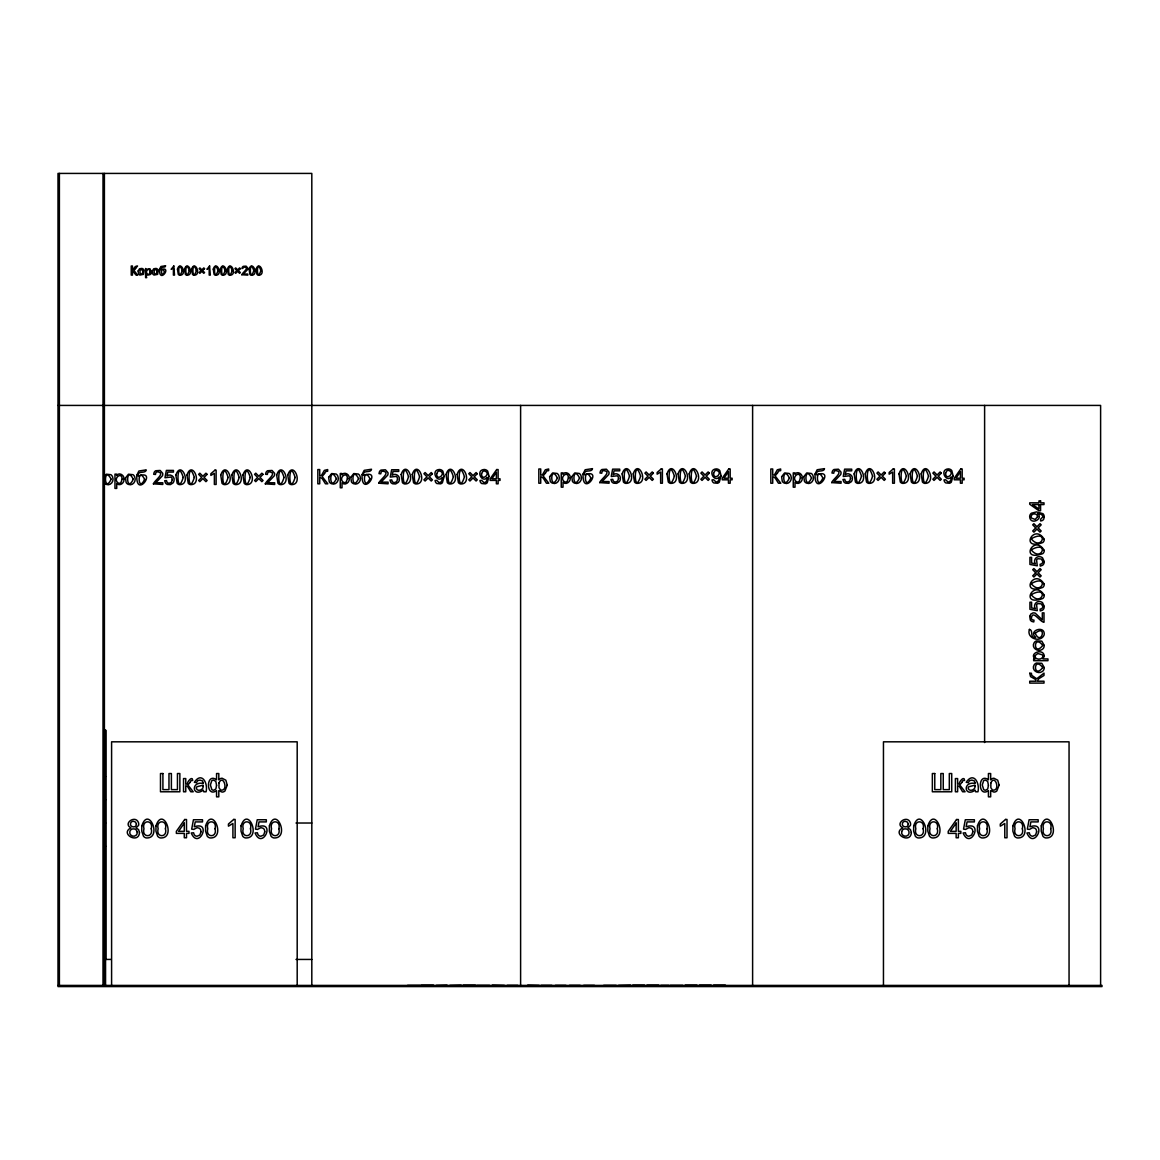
<?xml version="1.0" encoding="UTF-8"?>
<svg xmlns="http://www.w3.org/2000/svg" width="1160" height="1160" viewBox="0 0 1160 1160"><rect width="100%" height="100%" fill="white"/><g stroke="black" fill="none" stroke-linecap="round" stroke-linejoin="round"><path stroke-width="1.5" d="M103.646 476.803L106.314 474.193L110.853 474.686A4.51 4.51 0 0 1 112.593 476.963C114.391 481.066 110.635 486.272 106.125 484.358A4.336 4.336 0 0 1 103.994 482.531M58 405.42L1100.608 405.42L1100.608 985.42M104.4 730.22L105.56 730.22L105.56 985.42M104.4 776.62L105.56 776.62M104.4 799.82L105.56 799.82M104.4 823.02L105.56 823.02M296.003 823.02L311.808 823.02M104.4 846.22L105.56 846.22M104.4 959.436L105.56 959.436M111.113 959.436L105.792 959.436L105.792 730.22M296.003 959.436L311.808 959.436M421.211 985.188L433.593 985.188M447.093 985.188L436.233 985.42M461.245 985.188L449.761 985.42M463.101 985.188L475.498 985.188M492.232 985.188L504.411 985.42M527.655 985.188L539.168 985.42M630.62 985.188L618.526 985.42M632.693 985.188L644.597 985.188M646.874 985.188L658.779 985.188M685.154 985.188L697.058 985.188M699.335 985.188L711.24 985.188M713.516 985.188L725.406 985.188M58 985.42L1102 985.42L1102 986.58L58 986.58L58 173.42L311.808 173.42L311.808 985.42M137.112 831.792L137.126 833.33A3.422 3.422 0 0 1 136.141 835.2C133.704 837.723 128.919 835.258 129.819 831.749A3.466 3.466 0 0 1 132.631 828.936L134.183 828.907A3.582 3.582 0 0 1 137.112 831.807M1069.056 985.42L1069.056 741.82L883.456 741.82L883.456 985.42M984.608 405.42L984.608 742.545M752.608 405.42L752.608 985.42M682.863 985.42L670.248 985.42M669.015 985.42L660.794 985.42M616.236 985.42L603.606 985.42M594.514 985.42L583.639 985.42M580.261 985.42L569.4 985.42M566.022 985.42L555.336 985.42M551.942 985.42L541.082 985.42M520.608 405.42L520.608 985.42M517.882 985.42L507.181 985.42M489.622 985.42L476.731 985.42M420.268 985.42L407.508 985.42M297.192 985.42L297.192 741.82L111.592 741.82L111.592 985.42M104.4 173.42L104.4 985.42M103.008 173.42L103.008 985.42M59.392 173.42L59.392 985.42M1029.413 629.401C1026.165 638.667 1040.969 643.176 1044.174 634.839C1045.45 624.761 1027.601 630.46 1035.633 637.449C1029.37 638.624 1033.778 630.054 1029.413 629.401M1029.746 673.264L1030.559 676.613L1035.474 679.398L1035.982 681.21L1029.732 681.21L1029.732 683.095L1044 683.095L1044 681.21L1037.315 681.21L1038.765 678.76L1044 675.468L1044 673.134L1036.707 678.788L1031.791 675.366L1031.385 673.264L1029.746 673.264M203.145 782.812L203.131 783.391C190.429 781.101 192.458 797.833 203.319 790.148L203.768 791.787L206.103 791.787C208.133 782.855 201.608 771.269 194.314 782.333L196.504 782.637L197.62 780.665L199.955 780.114L202.507 780.883L203.145 782.812M975.009 782.812L974.994 783.391C962.292 781.101 964.322 797.833 975.183 790.148L975.633 791.787L977.967 791.787C979.997 782.855 973.472 771.269 966.178 782.333L968.368 782.637L969.485 780.665L971.819 780.114L974.371 780.883L975.009 782.812M151.25 828.762C153.772 837.955 141.433 837.969 143.956 828.762C141.418 819.453 153.772 819.598 151.25 828.762M182.192 270.628C177.596 284.838 177.625 256.389 182.192 270.628M165.43 828.762C167.953 837.955 155.614 837.969 158.137 828.762C155.6 819.453 167.939 819.598 165.43 828.762M189.283 270.628C184.686 284.838 184.715 256.389 189.283 270.628M183.237 477.441C176.204 499.815 176.248 455.053 183.237 477.441M196.359 270.628C191.762 284.838 191.806 256.389 196.359 270.628M194.314 477.441C187.282 499.815 187.325 455.053 194.314 477.441M217.993 270.628C213.396 284.838 213.425 256.389 217.993 270.628M225.083 270.628C220.487 284.838 220.516 256.389 225.083 270.628M232.16 270.628C227.563 284.838 227.606 256.389 232.16 270.628M215.049 828.762C217.573 837.955 205.233 837.969 207.756 828.762C205.219 819.453 217.558 819.598 215.049 828.762M228.1 477.441C221.067 499.815 221.111 455.053 228.1 477.441M239.177 477.441C232.145 499.815 232.188 455.053 239.177 477.441M253.793 270.628C249.197 284.838 249.226 256.389 253.793 270.628M250.255 477.441C243.223 499.815 243.267 455.053 250.255 477.441M260.884 270.628C256.287 284.838 256.317 256.389 260.884 270.628M250.487 828.762C253.011 837.955 240.671 837.969 243.194 828.762C240.656 819.453 252.996 819.598 250.487 828.762M284.04 477.441C277.008 499.815 277.051 455.053 284.04 477.441M278.849 828.762C281.358 837.955 269.019 837.969 271.541 828.762C269.004 819.453 281.358 819.598 278.849 828.762M295.118 477.441C288.086 499.815 288.13 455.053 295.118 477.441M408.523 476.789C401.49 499.162 401.534 454.401 408.523 476.789M419.601 476.789C412.568 499.162 412.612 454.401 419.601 476.789M453.386 476.789C446.353 499.162 446.397 454.401 453.386 476.789M464.464 476.789C457.432 499.162 457.475 454.401 464.464 476.789M629.517 476.195C622.485 498.568 622.529 453.807 629.517 476.195M640.596 476.195C633.548 498.568 633.606 453.807 640.596 476.195M674.38 476.195C667.333 498.568 667.391 453.807 674.38 476.195M685.444 476.195C678.411 498.568 678.47 453.807 685.444 476.195M696.522 476.195C689.49 498.568 689.548 453.807 696.522 476.195M861.517 476.195C854.485 498.568 854.529 453.807 861.517 476.195M872.595 476.195C865.548 498.568 865.606 453.807 872.595 476.195M906.38 476.195C899.333 498.568 899.391 453.807 906.38 476.195M917.444 476.195C910.411 498.568 910.469 453.807 917.444 476.195M928.522 476.195C921.489 498.568 921.547 453.807 928.522 476.195M923.113 828.762C925.636 837.955 913.297 837.969 915.82 828.762C913.283 819.453 925.636 819.598 923.113 828.762M937.294 828.762C939.817 837.955 927.478 837.969 930.001 828.762C927.463 819.453 939.803 819.598 937.294 828.762M986.913 828.762C989.437 837.955 977.097 837.969 979.62 828.762C977.082 819.453 989.422 819.598 986.913 828.762M1022.351 828.762C1024.874 837.955 1012.535 837.969 1015.058 828.762C1012.52 819.453 1024.86 819.598 1022.351 828.762M1050.714 828.762C1053.222 837.955 1040.882 837.969 1043.406 828.762C1040.868 819.453 1053.222 819.598 1050.714 828.762M136.793 475.252C135.85 500.033 158.209 468.712 138.2 476.108C137.025 469.843 145.594 474.251 146.247 469.887L138.881 471.003L136.793 475.252M159.543 269.221C158.949 285.084 173.26 265.046 160.457 269.773L161.428 267.394L165.039 266.93L165.604 265.785L160.892 266.495L159.543 269.221M362.079 474.599C361.151 499.38 383.51 468.06 363.486 475.455C362.312 469.205 370.881 473.599 371.534 469.235L364.168 470.351L362.079 474.599M583.059 474.005C582.132 498.786 604.49 467.465 584.48 474.861C583.306 468.611 591.861 473.004 592.514 468.64L585.148 469.757L583.059 474.005M815.059 474.005C814.131 498.786 836.49 467.465 816.481 474.861C815.306 468.611 823.861 473.004 824.514 468.64L817.147 469.757L815.059 474.005M122.148 479.211L120.886 482.705A2.421 2.421 0 0 1 119.321 483.256A2.392 2.392 0 0 1 117.798 482.72C112.679 478.355 122.061 471.076 122.148 479.211M150.176 271.759L149.379 273.992A1.552 1.552 0 0 1 147.407 274.007C144.101 271.223 150.118 266.539 150.176 271.759M347.449 478.572L346.173 482.052A2.421 2.421 0 0 1 343.099 482.067C337.951 477.732 347.348 470.423 347.449 478.572M568.429 477.978L567.167 481.458A2.421 2.421 0 0 1 564.079 481.473C558.932 477.137 568.342 469.829 568.429 477.978M800.429 477.978L799.167 481.458A2.421 2.421 0 0 1 796.079 481.473C790.932 477.137 800.342 469.829 800.429 477.978M111.128 479.239C103.791 494.667 103.457 464.116 111.128 479.239M143.129 271.774C139.041 280.314 138.838 263.421 143.129 271.774M133.284 479.239C125.947 494.667 125.613 464.116 133.284 479.239M157.31 271.774C153.221 280.314 153.018 263.421 157.31 271.774M141.825 825.833L141.766 831.154L143.463 836.186A4.829 4.829 0 0 0 146.349 837.955C162.675 838.636 148.567 805.272 141.825 825.833M177.465 269.163L178.292 274.325A2.407 2.407 0 0 0 179.742 275.224C187.949 275.471 180.467 259.332 177.465 269.163M184.556 269.163L185.382 274.325A2.407 2.407 0 0 0 186.832 275.224C195.039 275.471 187.557 259.332 184.556 269.163M156.006 825.833L155.947 831.154L157.629 836.186A4.829 4.829 0 0 0 160.529 837.955C176.856 838.636 162.748 805.272 156.006 825.833M175.87 475.15L177.147 483.227A3.77 3.77 0 0 0 179.409 484.619C192.168 485.155 181.134 459.084 175.87 475.15M191.646 269.163L192.473 274.325A2.407 2.407 0 0 0 193.923 275.224C202.13 275.471 194.648 259.332 191.646 269.163M186.948 475.15L188.225 483.227A3.77 3.77 0 0 0 190.487 484.619C203.246 485.155 192.212 459.084 186.948 475.15M213.266 269.163L214.093 274.325A2.407 2.407 0 0 0 215.542 275.224C223.749 275.471 216.268 259.332 213.266 269.163M220.356 269.163L221.183 274.325A2.407 2.407 0 0 0 222.633 275.224C230.84 275.471 223.358 259.332 220.356 269.163M227.447 269.163L228.274 274.325A2.407 2.407 0 0 0 229.724 275.224C237.93 275.471 230.448 259.332 227.447 269.163M220.733 475.15L222.01 483.227A3.77 3.77 0 0 0 224.271 484.619C237.031 485.155 225.997 459.084 220.733 475.15M205.61 825.833L205.567 831.154L207.249 836.186A4.829 4.829 0 0 0 210.149 837.955C226.475 838.636 212.367 805.272 205.61 825.833M231.811 475.15L233.088 483.227A3.77 3.77 0 0 0 235.35 484.619C248.11 485.155 237.075 459.084 231.811 475.15M249.067 269.163L249.893 274.325A2.407 2.407 0 0 0 251.343 275.224C259.55 275.471 252.068 259.332 249.067 269.163M242.889 475.15L244.165 483.227A3.77 3.77 0 0 0 246.427 484.619C259.173 485.155 248.153 459.084 242.889 475.15M256.157 269.163L256.983 274.325A2.407 2.407 0 0 0 258.433 275.224C266.64 275.471 259.159 259.332 256.157 269.163M241.062 825.833L241.005 831.154L242.701 836.186A4.829 4.829 0 0 0 245.587 837.955C261.913 838.636 247.805 805.272 241.062 825.833M276.675 475.15L277.95 483.227A3.77 3.77 0 0 0 280.212 484.619C292.958 485.155 281.938 459.084 276.675 475.15M287.738 475.15L289.029 483.227A3.77 3.77 0 0 0 291.29 484.619C304.036 485.155 293.016 459.084 287.738 475.15M269.41 825.833L269.352 831.154L271.048 836.186A4.829 4.829 0 0 0 273.949 837.955C290.275 838.636 276.167 805.272 269.41 825.833M336.414 478.601C329.092 494.015 328.744 463.478 336.414 478.601M358.57 478.601C351.248 494.015 350.9 463.478 358.57 478.601M401.157 474.498L402.433 482.589A3.77 3.77 0 0 0 404.695 483.966C417.455 484.503 406.435 458.447 401.157 474.498M412.235 474.498L413.511 482.589A3.77 3.77 0 0 0 415.773 483.966C428.533 484.503 417.513 458.447 412.235 474.498M446.02 474.498L447.296 482.589A3.77 3.77 0 0 0 449.558 483.966C462.318 484.503 451.298 458.447 446.02 474.498M457.098 474.498L458.374 482.589A3.77 3.77 0 0 0 460.636 483.966C473.396 484.503 462.376 458.447 457.098 474.498M557.394 478.007C550.072 493.421 549.724 462.884 557.394 478.007M579.55 478.007C572.228 493.421 571.88 462.884 579.55 478.007M622.137 473.903L623.428 481.995A3.77 3.77 0 0 0 625.689 483.372C638.435 483.909 627.415 457.852 622.137 473.903M633.215 473.903L634.505 481.995A3.77 3.77 0 0 0 636.767 483.372C649.513 483.909 638.493 457.852 633.215 473.903M667 473.903L668.29 481.995A3.77 3.77 0 0 0 670.553 483.372C683.298 483.909 672.278 457.852 667 473.903M678.078 473.903L679.368 481.995A3.77 3.77 0 0 0 681.63 483.372C694.376 483.909 683.356 457.852 678.078 473.903M689.156 473.903L690.432 481.995A3.77 3.77 0 0 0 692.708 483.372C705.454 483.909 694.434 457.852 689.156 473.903M789.394 478.007C782.072 493.421 781.724 462.884 789.394 478.007M811.551 478.007C804.228 493.421 803.88 462.884 811.551 478.007M854.137 473.903L855.428 481.995A3.77 3.77 0 0 0 857.689 483.372C870.435 483.909 859.415 457.852 854.137 473.903M865.215 473.903L866.505 481.995A3.77 3.77 0 0 0 868.767 483.372C881.513 483.909 870.493 457.852 865.215 473.903M899 473.903L900.29 481.995A3.77 3.77 0 0 0 902.553 483.372C915.298 483.909 904.278 457.852 899 473.903M910.078 473.903L911.368 481.995A3.77 3.77 0 0 0 913.63 483.372C926.376 483.909 915.356 457.852 910.078 473.903M921.156 473.903L922.432 481.995A3.77 3.77 0 0 0 924.708 483.372C937.454 483.909 926.434 457.852 921.156 473.903M913.688 825.833L913.63 831.154L915.327 836.186A4.829 4.829 0 0 0 918.212 837.955C934.539 838.636 920.431 805.272 913.688 825.833M927.869 825.833L927.812 831.154L929.493 836.186A4.829 4.829 0 0 0 932.393 837.955C948.72 838.636 934.612 805.272 927.869 825.833M977.474 825.833L977.431 831.154L979.112 836.186A4.829 4.829 0 0 0 982.012 837.955C998.339 838.636 984.231 805.272 977.474 825.833M1012.927 825.833L1012.868 831.154L1014.565 836.186A4.829 4.829 0 0 0 1017.451 837.955C1033.778 838.636 1019.669 805.272 1012.927 825.833M1041.274 825.833L1041.216 831.154L1042.912 836.186A4.829 4.829 0 0 0 1045.812 837.955C1062.139 838.636 1048.031 805.272 1041.274 825.833M144.608 479.268C137.678 494.508 137.01 464.783 144.608 479.268M164.56 271.788C160.703 280.242 160.297 263.813 164.56 271.788M369.895 478.616C362.964 493.855 362.297 464.145 369.895 478.616M590.889 478.022C583.944 493.261 583.277 463.55 590.889 478.022M822.889 478.022C815.944 493.261 815.277 463.55 822.889 478.022M444.193 476.397L442.38 482.748A4.364 4.364 0 0 1 440.553 483.85L436.914 483.532A3.509 3.509 0 0 1 435.507 482.009L435.072 480.515L436.754 480.37L439.118 482.618A2.683 2.683 0 0 0 441.09 481.821L441.887 480.545A8.729 8.729 0 0 0 442.453 477.456C437.276 483.836 430.244 470.134 439.292 469.495A4.567 4.567 0 0 1 442.859 471.163L444.193 476.397M489.056 476.397L487.243 482.748A4.364 4.364 0 0 1 485.416 483.85L481.777 483.532A3.509 3.509 0 0 1 480.356 482.009L479.935 480.515L481.617 480.37L483.981 482.618A2.683 2.683 0 0 0 485.953 481.821L486.75 480.545A8.729 8.729 0 0 0 487.301 477.456C482.139 483.836 475.107 470.134 484.155 469.495A4.567 4.567 0 0 1 487.708 471.163L489.056 476.397M721.114 475.803L719.301 482.154A4.364 4.364 0 0 1 717.475 483.256L713.835 482.937A3.509 3.509 0 0 1 712.428 481.414L711.993 479.921L713.675 479.776L716.039 482.024A2.683 2.683 0 0 0 718.011 481.226L718.808 479.95A8.729 8.729 0 0 0 719.374 476.861C714.197 483.241 707.179 469.539 716.213 468.901A4.567 4.567 0 0 1 719.78 470.568L721.114 475.803M953.114 475.803L951.302 482.154A4.364 4.364 0 0 1 949.474 483.256L945.835 482.937A3.509 3.509 0 0 1 944.428 481.414L943.993 479.921L945.676 479.776L948.039 482.024A2.683 2.683 0 0 0 950.011 481.226L950.808 479.95A8.729 8.729 0 0 0 951.374 476.861C946.197 483.241 939.18 469.539 948.213 468.901A4.567 4.567 0 0 1 951.78 470.568L953.114 475.803M227.23 785.16L224.953 791.004A4.321 4.321 0 0 1 222.067 792.077L218.805 790.641L218.805 796.847L216.557 796.847L216.557 790.641C205.682 798.297 205.856 771.791 216.557 779.839L216.557 773.532L218.805 773.532L218.805 779.839L219.53 779.143A4.147 4.147 0 0 1 222.125 778.259L225.852 780.216L227.23 785.16M999.093 785.16L996.817 791.004A4.321 4.321 0 0 1 993.932 792.077L990.669 790.641L990.669 796.847L988.421 796.847L988.421 790.641C977.546 798.297 977.72 771.791 988.421 779.839L988.421 773.532L990.669 773.532L990.669 779.839L991.394 779.143A4.147 4.147 0 0 1 993.989 778.259L997.716 780.216L999.093 785.16M153.395 483.85L162.791 484.459L162.791 482.777L155.788 482.777L162.415 475.788A4.277 4.277 0 0 0 162.69 473.295L160.153 470.438L155.73 470.742A3.741 3.741 0 0 0 154.135 472.497L153.685 474.28L155.498 474.454L155.686 473.265A2.45 2.45 0 0 1 157.151 471.786C166.387 472.714 154.831 480.008 153.395 483.85M241.787 274.717L247.79 275.123L247.79 274.05L243.31 274.05L247.558 269.57A2.74 2.74 0 0 0 247.732 267.974L246.108 266.148L243.281 266.336A2.392 2.392 0 0 0 242.251 267.467L241.976 268.598L243.252 267.945A1.566 1.566 0 0 1 244.18 267.003C250.096 267.598 242.701 272.267 241.787 274.717M265.277 483.85L274.659 484.459L274.659 482.777L267.67 482.777L274.296 475.788A4.277 4.277 0 0 0 274.572 473.295L272.035 470.438L267.612 470.742A3.741 3.741 0 0 0 266.002 472.497L265.567 474.28L267.365 474.454L267.568 473.265A2.45 2.45 0 0 1 269.019 471.786C278.269 472.714 266.699 480.008 265.277 483.85M378.697 483.198L388.078 483.822L388.078 482.139L381.089 482.139L387.701 475.136A4.277 4.277 0 0 0 387.976 472.657L385.453 469.786L381.031 470.09A3.741 3.741 0 0 0 379.422 471.859L378.986 473.628L380.784 473.816L380.973 472.613A2.45 2.45 0 0 1 382.438 471.134C391.688 472.062 380.117 479.355 378.697 483.198M599.676 482.603L609.058 483.227L609.058 481.545L602.069 481.545L608.696 474.541A4.277 4.277 0 0 0 608.971 472.062L606.433 469.191L602.011 469.495A3.741 3.741 0 0 0 600.401 471.264L599.966 473.034L601.764 473.222L601.967 472.018A2.45 2.45 0 0 1 603.417 470.554C612.668 471.467 601.097 478.761 599.676 482.603M831.677 482.603L841.058 483.227L841.058 481.545L834.069 481.545L840.695 474.541A4.277 4.277 0 0 0 840.971 472.062L838.433 469.191L834.011 469.495A3.741 3.741 0 0 0 832.402 471.264L831.966 473.034L833.764 473.222L833.967 472.018A2.45 2.45 0 0 1 835.417 470.554C844.668 471.467 833.097 478.761 831.677 482.603M203.131 785.972C204.102 789.83 197.171 792.323 196.315 788.235A1.899 1.899 0 0 1 197.012 786.741L203.131 785.146L203.131 785.972M974.994 785.972C975.966 789.83 969.035 792.323 968.18 788.235A1.899 1.899 0 0 1 968.876 786.741L974.994 785.146L974.994 785.972M172.26 479.79L171.375 482.313L169.244 483.271A2.581 2.581 0 0 1 166.837 481.748L166.504 480.573L164.662 480.733L165.518 483.024A4.147 4.147 0 0 0 167.475 484.43L170.36 484.604L172.985 482.98A5.046 5.046 0 0 0 174.043 480.573C175.088 476.659 170.157 473.323 166.982 475.904L167.75 472.076L173.449 472.076L173.449 470.409L166.358 470.409L164.966 477.732L170.969 477.05A2.798 2.798 0 0 1 172.042 478.442L172.26 479.79M200.999 831.778L199.868 835.011L197.127 836.23A3.292 3.292 0 0 1 194.054 834.286L193.618 832.779L191.269 832.981C198.519 850.497 212.381 820.54 194.242 826.805L195.228 821.904L202.507 821.904L202.507 819.758L193.444 819.758L191.675 829.139L193.778 829.414L197.099 827.645L199.332 828.269A3.582 3.582 0 0 1 200.724 830.053L200.999 831.778M264.785 831.778L263.668 835.011L260.927 836.23A3.292 3.292 0 0 1 257.853 834.286L257.418 832.779L255.069 832.981C262.32 850.497 276.181 820.54 258.042 826.805L259.028 821.904L266.307 821.904L266.307 819.758L257.23 819.758L255.461 829.139L257.563 829.414L260.899 827.645L263.132 828.269A3.582 3.582 0 0 1 264.524 830.053L264.785 831.778M397.547 479.138L396.676 481.661L394.53 482.618A2.581 2.581 0 0 1 392.123 481.096L391.79 479.921L389.949 480.08L390.804 482.386A4.147 4.147 0 0 0 392.762 483.792L395.661 483.952L398.272 482.328A5.046 5.046 0 0 0 399.33 479.921C400.374 476.006 395.459 472.671 392.268 475.252L393.037 471.424L398.736 471.424L398.736 469.757L391.645 469.757L390.267 477.079L396.256 476.397A2.798 2.798 0 0 1 397.329 477.804L397.547 479.138M618.526 478.543L617.657 481.081L615.51 482.024A2.581 2.581 0 0 1 613.118 480.515L612.77 479.326L610.943 479.486L611.798 481.791A4.147 4.147 0 0 0 613.756 483.198L616.641 483.358L619.266 481.733A5.046 5.046 0 0 0 620.324 479.326C621.354 475.411 616.438 472.076 613.263 474.672L614.032 470.829L619.715 470.829L619.715 469.162L612.625 469.162L611.247 476.485L617.236 475.803A2.798 2.798 0 0 1 618.323 477.209L618.526 478.543M850.527 478.543L849.657 481.081L847.51 482.024A2.581 2.581 0 0 1 845.118 480.515L844.77 479.326L842.943 479.486L843.798 481.791A4.147 4.147 0 0 0 845.756 483.198L848.641 483.358L851.266 481.733A5.046 5.046 0 0 0 852.324 479.326C853.354 475.411 848.438 472.076 845.263 474.672L846.032 470.829L851.715 470.829L851.715 469.162L844.625 469.162L843.247 476.485L849.236 475.803A2.798 2.798 0 0 1 850.323 477.209L850.527 478.543M972.863 831.778L971.732 835.011L968.991 836.23A3.292 3.292 0 0 1 965.917 834.286L965.482 832.779L963.134 832.981C970.384 850.497 984.245 820.54 966.106 826.805L967.092 821.904L974.371 821.904L974.371 819.758L965.308 819.758L963.539 829.139L965.642 829.414L968.962 827.645L971.195 828.269A3.582 3.582 0 0 1 972.587 830.053L972.863 831.778M1029.746 616.351L1030.268 619.904A3.741 3.741 0 0 0 1032.023 621.514L1033.806 621.948L1033.981 620.15L1032.792 619.962A2.45 2.45 0 0 1 1031.312 618.497C1032.516 608.87 1039.548 621.76 1044 622.282L1044 612.857L1042.318 612.857L1042.318 619.861L1035.314 613.234A4.277 4.277 0 0 0 1032.835 612.958L1030.819 614.075L1029.746 616.351M1044.232 516.997L1043.71 519.158A3.509 3.509 0 0 1 1042.188 520.579L1040.694 521L1040.534 519.317L1042.796 516.954A2.683 2.683 0 0 0 1041.999 514.982L1040.708 514.184A8.729 8.729 0 0 0 1037.634 513.634C1044 518.796 1030.312 525.828 1029.674 516.78A4.567 4.567 0 0 1 1031.341 513.227L1036.576 511.893L1042.912 513.691A4.364 4.364 0 0 1 1044.029 515.518L1044.232 516.997M1036.648 831.778L1035.532 835.011L1032.792 836.23A3.292 3.292 0 0 1 1029.717 834.286L1029.283 832.779L1026.934 832.981C1034.184 850.497 1048.045 820.54 1029.906 826.805L1030.892 821.904L1038.171 821.904L1038.171 819.758L1029.094 819.758L1027.325 829.139L1029.428 829.414L1032.763 827.645L1034.995 828.269A3.582 3.582 0 0 1 1036.388 830.053L1036.648 831.778M138.141 270.962L138.562 273.89A2.784 2.784 0 0 0 139.925 275.05L143.419 274.383L144.057 270.324A2.857 2.857 0 0 0 141.839 268.424L139.548 268.772L138.141 270.962M125.497 477.963L126.15 482.531A4.336 4.336 0 0 0 128.281 484.358C132.791 486.272 136.547 481.066 134.734 476.963A4.51 4.51 0 0 0 133.008 474.686L128.47 474.193L125.497 477.963M152.322 270.962L152.743 273.89A2.784 2.784 0 0 0 154.106 275.05L157.6 274.383L158.238 270.324A2.857 2.857 0 0 0 156.006 268.424L153.729 268.772L152.322 270.962M328.642 477.311L329.295 481.893A4.336 4.336 0 0 0 331.426 483.705C335.921 485.62 339.677 480.414 337.879 476.31A4.51 4.51 0 0 0 336.139 474.048L331.615 473.541L328.642 477.311M350.784 477.311L351.437 481.893A4.336 4.336 0 0 0 353.568 483.705C358.077 485.62 361.833 480.414 360.035 476.31A4.51 4.51 0 0 0 358.295 474.048L353.771 473.541L350.784 477.311M436.667 473.657C436.566 482.299 447.209 472.975 439.51 470.946A2.552 2.552 0 0 0 437.929 471.482L436.667 473.657M481.53 473.657C481.429 482.299 492.072 472.975 484.373 470.946A2.552 2.552 0 0 0 482.792 471.482L481.53 473.657M549.622 476.716L550.275 481.298A4.336 4.336 0 0 0 552.407 483.111C556.901 485.025 560.672 479.82 558.859 475.716A4.51 4.51 0 0 0 557.119 473.454L552.595 472.947L549.622 476.716M571.779 476.716L572.431 481.298A4.336 4.336 0 0 0 574.562 483.111C579.058 485.025 582.813 479.82 581.015 475.716A4.51 4.51 0 0 0 579.275 473.454L574.751 472.947L571.779 476.716M713.588 473.062C713.501 481.704 724.144 472.381 716.43 470.351A2.552 2.552 0 0 0 714.85 470.887L713.588 473.062M781.622 476.716L782.275 481.298A4.336 4.336 0 0 0 784.407 483.111C788.902 485.025 792.671 479.82 790.859 475.716A4.51 4.51 0 0 0 789.119 473.454L784.595 472.947L781.622 476.716M803.779 476.716L804.431 481.298A4.336 4.336 0 0 0 806.562 483.111C811.058 485.025 814.813 479.82 813.015 475.716A4.51 4.51 0 0 0 811.275 473.454L806.751 472.947L803.779 476.716M945.588 473.062C945.502 481.704 956.144 472.381 948.431 470.351A2.552 2.552 0 0 0 946.85 470.887L945.588 473.062M1044.232 561.541L1043.971 563.311A4.147 4.147 0 0 1 1042.564 565.268L1040.259 566.124L1040.099 564.282L1041.274 563.948A2.581 2.581 0 0 0 1042.796 561.541L1041.332 559.018L1037.983 558.743A2.798 2.798 0 0 0 1036.576 559.83L1037.257 565.819L1029.935 564.427L1029.935 557.337L1031.602 557.337L1031.602 563.035L1035.43 563.803C1032.849 560.613 1036.185 555.698 1040.099 556.742A5.046 5.046 0 0 1 1042.506 557.8L1044.232 561.541M1044.232 606.404L1043.971 608.173A4.147 4.147 0 0 1 1042.564 610.131L1040.259 610.986L1040.099 609.145L1041.274 608.812A2.581 2.581 0 0 0 1042.796 606.404L1041.332 603.882L1037.983 603.606A2.798 2.798 0 0 0 1036.576 604.679L1037.257 610.667L1029.935 609.29L1029.935 602.199L1031.602 602.199L1031.602 607.898L1035.43 608.666C1032.849 605.476 1036.185 600.561 1040.099 601.605A5.046 5.046 0 0 1 1042.506 602.663L1044.232 606.404M216.572 785.335L215.847 789.017L213.672 790.236A2.712 2.712 0 0 1 211.831 789.539L210.395 784.972L211.729 780.825A2.508 2.508 0 0 1 213.527 780.1L215.818 781.405L216.572 785.335M218.979 782.971L218.993 787.712L220.53 790.004C229.187 791.816 223.155 773.27 218.979 782.971M988.436 785.335L987.711 789.017L985.536 790.236A2.712 2.712 0 0 1 983.694 789.539L982.259 784.972L983.593 780.825A2.508 2.508 0 0 1 985.391 780.1L987.682 781.405L988.436 785.335M990.843 782.971L990.857 787.712L992.394 790.004C1001.051 791.816 995.019 773.27 990.843 782.971M1044.232 645.409L1043.884 647.367A4.336 4.336 0 0 1 1042.072 649.499C1037.634 652.457 1030.95 647.555 1034.212 642.64A4.51 4.51 0 0 1 1036.489 640.9L1041.825 641.161L1044.232 645.409M1044.232 667.551L1043.884 669.523A4.336 4.336 0 0 1 1042.072 671.654C1037.634 674.612 1030.95 669.712 1034.212 664.796A4.51 4.51 0 0 1 1036.489 663.056L1041.825 663.317L1044.232 667.551M901.683 831.749C900.784 835.258 905.568 837.723 908.005 835.2A3.422 3.422 0 0 0 908.976 833.33L908.976 831.792A3.494 3.494 0 0 0 907.976 829.893A3.582 3.582 0 0 0 906.047 828.907L904.524 828.907A3.466 3.466 0 0 0 901.683 831.749M139.475 832.546C138.779 844.494 119.422 833.736 130.921 827.863C122.626 823.643 135.184 814.668 138.359 822.367A4.611 4.611 0 0 1 138.562 825.398L136.039 827.863L138.591 829.632L139.475 832.546M911.339 832.546C910.643 844.494 891.286 833.736 902.784 827.863C894.49 823.643 907.047 814.668 910.223 822.367A4.611 4.611 0 0 1 910.426 825.398L907.903 827.863L910.455 829.632L911.339 832.546M1037.62 516.62L1035.198 519.419L1031.66 518.143A2.552 2.552 0 0 1 1031.124 516.562C1031.153 512.923 1037.707 512.923 1037.62 516.62M123.946 479.225C124.599 483.038 119.494 486.678 116.725 483.401L116.725 488.418L114.971 488.418L114.971 474.135L116.566 474.135L116.566 475.484C119.103 471.83 124.685 475.209 123.946 479.225M151.322 271.759C152.047 277.414 144.231 272.527 146.711 277.661L145.594 277.661L145.594 268.511L146.609 269.367L150.017 268.801L151.322 271.759M349.232 478.572C349.899 482.386 344.781 486.04 342.012 482.748L342.012 487.78L340.271 487.78L340.271 473.483L341.867 473.483L341.867 474.832C344.389 471.177 349.972 474.571 349.232 478.572M570.212 477.978C570.88 481.791 565.775 485.446 563.006 482.154L563.006 487.185L561.251 487.185L561.251 472.888L562.846 472.888L562.846 474.237C565.37 470.583 570.952 473.976 570.212 477.978M802.212 477.978C802.88 481.791 797.776 485.446 795.006 482.154L795.006 487.185L793.252 487.185L793.252 472.888L794.846 472.888L794.846 474.237C797.369 470.583 802.952 473.976 802.212 477.978M1044.232 539.327L1044.145 540.299A3.77 3.77 0 0 1 1042.753 542.561C1019.176 551.188 1033.922 522.348 1044.232 539.327M1044.232 550.405L1044.145 551.377A3.77 3.77 0 0 1 1042.753 553.639C1019.176 562.266 1033.922 533.426 1044.232 550.405M1044.232 584.19L1044.145 585.162A3.77 3.77 0 0 1 1042.753 587.424C1019.176 596.051 1033.922 567.211 1044.232 584.19M1044.232 595.254L1044.145 596.24A3.77 3.77 0 0 1 1042.753 598.502C1019.176 607.13 1033.922 578.289 1044.232 595.254M1035.184 633.302C1041.434 646.816 1047.509 623.384 1035.184 633.302M1042.782 645.409C1033.096 657.749 1033.038 633.099 1042.782 645.409M1042.782 667.551C1033.096 679.905 1033.038 655.24 1042.782 667.551M1044.232 656.212L1042.927 658.923L1047.958 658.923L1047.958 660.678L1033.661 660.678L1033.661 659.083L1035.01 659.083C1028.485 652.761 1043.986 647.846 1044.232 656.212M1034.865 655.704C1034.459 659.387 1040.23 660.112 1042.245 657.851A2.392 2.392 0 0 0 1042.782 656.328A2.421 2.421 0 0 0 1042.231 654.762L1037.823 653.544L1034.865 655.704M1031.197 538.747C1041.811 552.116 1049.64 528.51 1031.197 538.747M1031.197 549.826C1041.811 563.18 1049.64 539.588 1031.197 549.826M1031.197 583.611C1041.811 596.965 1049.64 573.374 1031.197 583.611M1031.197 594.688C1041.811 608.043 1049.64 584.452 1031.197 594.688M136.43 824.194C136.401 828.617 128.919 827.167 130.688 823.005A2.929 2.929 0 0 1 133.444 821.28L135.575 822.121L136.43 824.194M908.294 824.194C908.265 828.617 900.784 827.167 902.553 823.005A2.929 2.929 0 0 1 905.308 821.28L907.439 822.121L908.294 824.194M190.153 782.289L187.92 785.001L193.213 791.787L190.748 791.787L187.659 786.668L185.76 785.668L185.76 791.787L183.526 791.787L183.526 778.563L185.76 778.563L185.76 784.276L187.268 783.87C187.427 781.434 192.502 775.445 192.705 780.419L190.95 780.665L190.153 782.289M962.017 782.289L959.784 785.001L965.077 791.787L962.611 791.787L959.523 786.668L957.623 785.668L957.623 791.787L955.39 791.787L955.39 778.563L957.623 778.563L957.623 784.276L959.131 783.87C959.291 781.434 964.366 775.445 964.569 780.419L962.814 780.665L962.017 782.289M135.531 268.511L133.994 270.454L137.619 275.123L136.112 275.123L132.443 270.845L132.443 275.123L131.239 275.123L131.239 266.002L132.443 266.002L132.443 269.99L135.387 266.524L137.532 266.002L135.531 268.511M324.553 473.483L322.146 476.528L327.801 483.822L325.467 483.822L322.175 478.587L319.725 477.151L319.725 483.822L317.84 483.822L317.84 469.553L319.725 469.553L319.725 475.803L321.552 475.31L324.336 470.38L327.671 469.568L327.671 471.207L325.568 471.627L324.553 473.483M545.534 472.888L543.141 475.934L548.796 483.227L546.447 483.227L543.17 477.992L540.72 476.557L540.72 483.227L538.82 483.227L538.82 468.974L540.72 468.974L540.72 475.209L542.532 474.715L545.316 469.786L548.651 468.974L548.651 470.612L546.563 471.033L545.534 472.888M777.534 472.888L775.141 475.934L780.796 483.227L778.447 483.227L775.17 477.992L772.719 476.557L772.719 483.227L770.82 483.227L770.82 468.974L772.719 468.974L772.719 475.209L774.532 474.715L777.316 469.786L780.651 468.974L780.651 470.612L778.563 471.033L777.534 472.888M173.797 265.959L171.158 269.337L173.405 267.989L173.405 275.123L174.522 275.123L173.797 265.959M209.597 265.959L206.958 269.337L209.206 267.989L209.206 275.123L210.323 275.123L209.597 265.959M214.992 470.148L210.859 473.729L210.859 475.426L214.368 473.309L214.368 484.459L216.123 484.459L216.123 470.148L214.992 470.148M233.711 819.438L228.433 824.02L228.433 826.181L232.913 823.484L232.913 837.766L235.146 837.766L235.146 819.438L233.711 819.438M661.258 468.901L657.14 472.483L657.14 474.179L660.649 472.062L660.649 483.227L662.389 483.227L662.389 468.901L661.258 468.901M893.258 468.901L889.14 472.483L889.14 474.179L892.649 472.062L892.649 483.227L894.389 483.227L894.389 468.901L893.258 468.901M1005.575 819.438L1000.297 824.02L1000.297 826.181L1004.778 823.484L1004.778 837.766L1007.01 837.766L1007.01 819.438L1005.575 819.438M184.28 823.107L178.567 831.343L184.28 831.343L184.28 823.107M496.364 472.366L491.898 478.804L496.364 478.804L496.364 472.366M728.422 471.772L723.956 478.21L728.422 478.21L728.422 471.772M960.422 471.772L955.956 478.21L960.422 478.21L960.422 471.772M956.144 823.107L950.432 831.343L956.144 831.343L956.144 823.107M184.686 819.511L176.363 831.343L176.363 833.387L184.28 833.387L184.28 837.766L186.513 837.766L186.513 833.387L188.979 833.387L188.979 831.343L186.513 831.343L186.513 819.511L184.686 819.511M496.683 469.553L490.173 478.804L490.173 480.399L496.364 480.399L496.364 483.822L498.118 483.822L498.118 480.399L500.033 480.399L500.033 478.804L498.118 478.804L498.118 469.553L496.683 469.553M728.741 468.974L722.245 478.21L722.245 479.805L728.422 479.805L728.422 483.227L730.176 483.227L730.176 479.805L732.105 479.805L732.105 478.21L730.176 478.21L730.176 468.974L728.741 468.974M960.741 468.974L954.245 478.21L954.245 479.805L960.422 479.805L960.422 483.227L962.177 483.227L962.177 479.805L964.105 479.805L964.105 478.21L962.177 478.21L962.177 468.974L960.741 468.974M956.551 819.511L948.228 831.343L948.228 833.387L956.144 833.387L956.144 837.766L958.378 837.766L958.378 833.387L960.842 833.387L960.842 831.343L958.378 831.343L958.378 819.511L956.551 819.511M204.537 268.656L202.608 270.613L204.551 272.556L203.798 273.325L201.84 271.368L199.882 273.325L199.129 272.571L201.086 270.613L199.129 268.656L199.897 267.902L201.855 269.86L203.798 267.902L204.537 268.656M240.338 268.656L238.409 270.613L240.352 272.556L239.598 273.325L237.64 271.368L235.683 273.325L234.929 272.571L236.887 270.613L234.929 268.656L235.698 267.902L237.655 269.86L239.598 267.902L240.338 268.656M207.089 474.367L204.058 477.412L207.118 480.472L205.929 481.661L202.869 478.601L199.81 481.661L198.636 480.486L201.695 477.427L198.636 474.367L199.825 473.178L202.884 476.238L205.929 473.193L207.089 474.367M263.03 474.367L260 477.412L263.044 480.472L261.87 481.661L258.81 478.601L255.751 481.661L254.576 480.486L257.636 477.427L254.576 474.367L255.765 473.178L258.825 476.238L261.87 473.193L263.03 474.367M432.375 473.729L429.345 476.76L432.404 479.82L431.215 481.009L428.156 477.949L425.096 481.023L423.922 479.834L426.982 476.774L423.936 473.729L425.111 472.54L428.171 475.586L431.215 472.54L432.375 473.729M477.238 473.729L474.208 476.76L477.267 479.82L476.078 481.009L473.019 477.949L469.959 481.023L468.785 479.834L471.845 476.774L468.785 473.729L469.974 472.54L473.034 475.586L476.078 472.54L477.238 473.729M653.37 473.135L650.339 476.165L653.385 479.225L652.196 480.414L649.15 477.354L646.077 480.428L644.902 479.239L647.976 476.18L644.916 473.135L646.105 471.946L649.15 474.991L652.196 471.946L653.37 473.135M709.311 473.135L706.266 476.165L709.325 479.225L708.136 480.414L705.091 477.354L702.017 480.428L700.843 479.239L703.902 476.18L700.857 473.135L702.047 471.946L705.091 474.991L708.136 471.946L709.311 473.135M885.37 473.135L882.339 476.165L885.385 479.225L884.195 480.414L881.151 477.354L878.077 480.428L876.902 479.239L879.976 476.18L876.916 473.135L878.106 471.946L881.151 474.991L884.195 471.946L885.37 473.135M941.311 473.135L938.266 476.165L941.326 479.225L940.136 480.414L937.091 477.354L934.017 480.428L932.843 479.239L935.903 476.18L932.857 473.135L934.046 471.946L937.091 474.991L940.136 471.946L941.311 473.135M1035.764 527.901L1032.719 530.961L1033.893 532.15L1036.953 529.091L1040.013 532.15L1041.187 530.976L1038.128 527.916L1041.187 524.856L1039.998 523.667L1036.938 526.727L1033.893 523.697L1032.719 524.856L1035.764 527.901M1035.764 572.764L1032.719 575.824L1033.893 577.013L1036.953 573.953L1040.013 577.013L1041.187 575.838L1038.128 572.779L1041.187 569.72L1039.998 568.53L1036.938 571.59L1033.893 568.559L1032.719 569.72L1035.764 572.764M1040.578 500.902L1038.968 500.902L1038.968 502.831L1029.732 502.831L1029.732 504.252L1038.968 510.762L1040.578 510.762L1040.578 504.571L1044 504.571L1044 502.831L1040.578 502.831L1040.578 500.902M1038.968 504.571L1032.545 504.571L1038.968 509.037L1038.968 504.571M162.907 773.532L160.486 773.532L160.486 791.787L179.858 791.787L179.858 773.532L177.451 773.532L177.451 789.627L171.39 789.627L171.39 773.532L168.969 773.532L168.969 789.627L162.907 789.627L162.907 773.532M934.771 773.532L932.35 773.532L932.35 791.787L951.722 791.787L951.722 773.532L949.315 773.532L949.315 789.627L943.254 789.627L943.254 773.532L940.832 773.532L940.832 789.627L934.771 789.627L934.771 773.532"/></g></svg>
